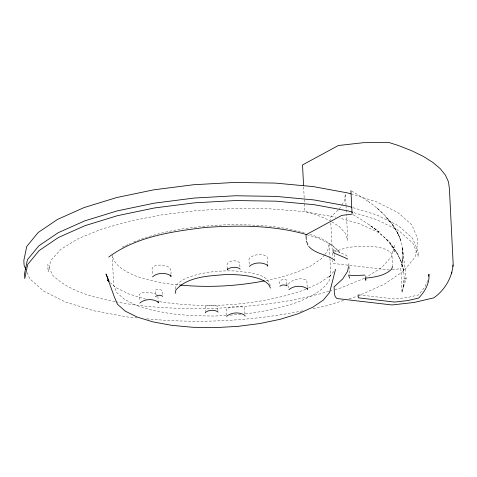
<?xml version="1.0" encoding="UTF-8"?>
<svg xmlns="http://www.w3.org/2000/svg" width="477" height="477" viewBox="0 0 477 477"><rect width="100%" height="100%" fill="white"/><g stroke="black" fill="none" stroke-linecap="round" stroke-linejoin="round"><path stroke-width="0.36" stroke-dasharray="2.38 1.79" d="M401.837 264.407L403.232 256.209L400.835 268.706L402.01 292.216C404.222 285.508 404.496 278.312 403.679 271.341C398.861 244.629 374.916 227.052 352.7 214.555M402.463 261.712L403.017 254.748L402.505 247.825C401.229 239.078 397.168 231.059 391.909 224.041L396.775 231.494M348.586 265.814L348.931 263.781L349.039 265.933M175.148 289.014L175.709 286.307C180.628 279.206 189.596 276.898 197.406 274.502C209.946 271.473 222.902 270.447 235.775 270.996C246.287 272.653 267.698 272.325 270.262 285.854M402.01 292.216L403.637 285.222M368 201.294C381.976 211.09 395.451 224.16 400.924 240.974M403.625 271.103L401.509 262.97M427.827 280.494L424.768 287.035L418.579 294.929L407.626 297.481L394.413 298.984L358.883 294.834M339.177 209.129L341.478 205.563M341.866 204.967L344.167 201.395L345.443 193.942L345.992 204.973M324.461 254.939L321.325 258.761L310.646 265.999L296.044 272.51L278.145 278.019L265.027 280.756M324.909 254.39L327.604 251.117L329.208 243.395L329.953 258.236M333.727 271.491L328.82 277.465L330.567 275.491L319 283.338L308.44 288.042M338.098 210.124L330.531 217.071L330.674 220.01M365.042 277.906L381.517 267.71L391.605 256.56L394.24 245.345L394.604 252.566L389.661 241.761L377.373 231.852L358.257 223.266L339.618 218.15M334.311 252.244C344.615 246.859 356.635 246.084 368.065 246.156C375.84 246.83 384.51 247.247 390.758 252.506L391.993 255.189L392.517 265.594M378.684 232.096L379.155 231.864L370.617 225.776M122.201 247.134L124.885 245.935M125.558 245.631L130.263 243.532M133.626 242.036C164.094 229.634 197.359 225.931 230.009 224.637C255.368 224.691 281.203 225.752 305.632 233.128M305.805 289.223L303.163 290.398C256.99 305.739 206.869 309.078 158.883 301.583M357.643 296.151L384.146 284.328L403.518 271.192L414.912 257.324L417.828 243.318L417.584 238.47L411.901 224.941L397.854 212.486L376.073 201.646L351.68 194.175M364.41 278.3L341.037 287.869L333.882 289.903M343.523 300.498L325.165 306.145L311.374 309.024M349.17 298.757L356.939 296.366M328.874 291.328C289.843 303.026 248.958 306.985 208.395 308.601C177.402 308.822 146.26 307.719 115.768 301.774M329.589 291.119L333.167 290.105M302.656 310.837C251.236 321.158 198.116 323.835 145.914 318.749M240.867 314.313L229.878 315.19M245.273 313.747C263.065 311.91 280.595 307.969 297.529 302.197C309.287 297.278 321.903 291.942 329.082 280.798L330.692 273.082L329.989 258.981M392.237 269.678L400.835 268.706M226.223 315.392L214.513 316.048L192.171 315.696L171.142 313.753L152.336 310.288L136.589 305.471L124.586 299.496L116.847 292.628L113.711 285.174L112.226 255.493C114.76 266.482 125.767 271.544 135.11 275.784C149.534 280.768 164.577 283.934 179.805 285.007M391.289 222.401L390.86 222.425L385.547 216.695L391.784 223.695M378.416 231.852L379.155 231.864L369.174 224.81M137.108 317.932L128.301 317.116L94.184 310.837L65.611 302.09L43.824 291.244L29.783 278.789L26.939 272.027M389.369 270.006L332.845 263.399L332.702 260.46M115.035 301.655C92.908 297.183 69.433 291.417 52.685 275.318L47.742 264.52L48.105 271.741L50.741 260.52L60.829 249.37L77.936 238.78L101.309 229.21L129.929 221.084L162.55 214.745L197.734 210.482L233.951 208.479L269.618 208.825L303.181 211.496L336.029 217.166M404.192 278.258L406.166 278.848L403.274 287.583L404.102 279.421L406.166 278.848L402.451 247.593M353.04 207.698L376.735 214.954L398.522 225.8L412.563 238.256L418.251 251.778L418.49 256.566L412.802 243.037L398.76 230.582L376.973 219.742L353.278 212.486M309.806 234.41C321.301 237.457 331.736 243.658 339.839 252.369L331.151 244.665L317.682 237.963L307.79 234.934M145.783 299.174L128.712 293.945L115.702 287.47L110.455 282.819M333.739 249.924L345.02 254.706L347.101 256.03L347.256 259.112M156.599 294.452C151.382 292.508 144.155 290.797 139.385 294.285L139.713 300.904M351.525 191.038L360.66 196.375L369.442 202.26M331.211 221.447L329.38 220.285L316.042 214.632L304.851 211.251L304.445 203.166M331.825 221.835L339.165 226.486L345.312 233.17L347.757 240.271L346.469 214.531M377.504 208.58L378.017 209.021M377.241 208.342L384.045 214.59M392.04 245.935L398.116 254.652L395.755 251.051M386.543 239.567L393.245 247.265L391.003 244.51M398.277 234.207L397.067 231.786L400.334 239.46M397.949 255.004L401.747 262.636L399.458 257.717M365.227 275.837L365.71 277.244M402.099 264.485L403.679 271.341M402.505 247.825L403.017 254.748M346.028 205.706L346.433 213.797M349.075 266.649L349.468 274.525M334.419 254.444L334.711 260.305M330.823 222.956L332.147 249.429M332.332 253.108L332.552 257.52M303.64 186.984L304.409 202.427M307.212 287.327L306.848 280.267C301.524 277.238 292.759 279.206 288.609 283.594L288.812 287.703M286.874 284.691L286.641 280.017C284.65 278.687 281.138 279.492 279.629 281.293L279.808 284.852M267.567 263.221L267.263 257.264L266.81 256.477L263.352 254.855L257.896 254.629L254.169 255.38L250.043 257.562L248.958 259.351L249.238 265.009M244.916 313.914L244.594 307.623C238.959 305.513 231.583 306.252 226.247 308.905L226.551 315.047M239.967 267.007L239.526 262.636C235.674 259.059 224.709 260.669 227.243 267.782M217.935 310.765L217.482 306.156C213.595 304.869 208.986 304.952 205.176 306.472L205.217 311.505M170.826 274.555C172.31 268.479 168.435 265.743 163.039 265.254C159.437 265.039 154.154 264.508 152.085 268.146L152.413 274.692M162.496 294.428L162.311 290.791C160.534 289.277 157.124 288.847 155.21 290.237L155.454 295.174M157.893 296.181L158.114 300.605M402.558 248.07L402.928 255.91"/><path stroke-width="0.72" d="M348.466 266.494L347.655 271.24L342.671 278.973L334.019 286.915C334.711 290.499 333.274 296.163 336.929 298.53L392.011 304.964L414.114 302.454L433.623 297.904C444.719 290.475 452.518 277.077 453.15 263.608L449.417 188.97L448.517 181.975L445.452 175.208L440.229 168.679L432.872 162.424L423.397 156.456L411.848 150.798L398.259 145.467L388.856 142.468L363.396 142.683L338.336 145.527L302.537 164.923L303.563 185.511M428.573 276.266L428.948 274.156C429.843 283.231 424.757 291.662 418.734 298.018L407.781 300.57L394.568 302.072L358.299 297.833L358.144 294.744M451.594 273.559L451.844 272.194M452.858 266.387L453.114 265.009M175.19 293.373L175.894 289.986C187.962 276.237 209.224 276.004 226.152 274.519C237.677 274.46 249.399 275.265 260.341 279.164C264.437 281.025 269.267 283.243 270.376 288.066M335.51 269.32L329.667 292.389L323.388 300.033L312.709 307.271L298.107 313.788L280.208 319.292L259.798 323.549L237.773 326.375L215.097 327.639L192.75 327.288L171.72 325.338L152.92 321.88L137.173 317.056L125.165 311.082L117.425 304.219L114.295 296.766L106.025 273.983L109.084 281.263M205.283 312.84L205.468 312.274C208.848 309.853 214.143 309.603 217.756 311.642L218.007 312.185M392.553 266.339L391.647 269.135C384.76 275.962 374.356 277.167 365.138 278.216L365.865 280.333L365.805 279.093M152.521 276.881C156.939 272.647 166.05 272.212 170.885 275.939L170.927 276.588L170.855 275.235M139.827 303.11C144.239 298.882 153.35 298.447 158.185 302.168L158.227 302.817L158.149 301.345M155.526 296.581C157.225 294.959 160.725 294.792 162.579 296.223L162.597 296.473M249.31 266.428C253.722 262.195 262.833 261.766 267.675 265.486L267.71 266.136L267.639 264.681M226.623 316.412C231.035 312.179 240.146 311.749 244.981 315.47L245.023 316.12M279.88 286.278C281.573 284.65 285.073 284.483 286.933 285.914L286.874 284.691M288.913 289.76C293.331 285.532 302.436 285.097 307.277 288.818L307.319 289.467L307.248 288.042M108.738 257.067C136.273 236.592 171.625 231.583 204.8 227.511C238.911 225.084 273.989 225.132 307.081 234.714M264.294 280.905C236.55 286.278 207.942 287.732 179.805 285.007M351.388 214.28L341.83 215.365L306.025 234.762L306.27 239.561M364.983 275.134L353.445 275.509L348.609 275.086L349.647 278.109M350.983 193.96L347.494 192.893L313.383 186.614L275.217 183.085L234.666 182.447L193.513 184.742L153.546 189.864L116.513 197.591L84.035 207.584L57.532 219.402L38.16 232.537L26.766 246.412L23.85 260.418L24.094 265.266L25.8 269.32M351.644 207.274L348.162 206.207L314.045 199.929L275.879 196.393L235.334 195.761L194.175 198.05L154.208 203.172L117.175 210.9L84.697 220.893L58.194 232.716L38.828 245.852L27.433 259.721L24.518 273.726L24.756 278.514L27.672 264.508L39.066 250.634L58.438 237.498L84.942 225.681L117.42 215.687L154.447 207.96L194.419 202.838L235.572 200.543L276.117 201.175L314.283 204.711L348.401 210.989L352.581 212.271M347.256 259.112L345.169 257.795L333.232 252.732L333.077 249.644M334.711 260.305C326.906 254.307 315.333 253.967 308.714 246.365M108.887 281.424L107.313 280.029L108.851 281.454M307.915 245.112L306.425 240.974M240.074 269.183L239.824 268.634C236.204 266.595 230.91 266.852 227.529 269.267L227.35 269.833L227.279 268.468M350.923 190.693L352.104 214.203"/></g></svg>
